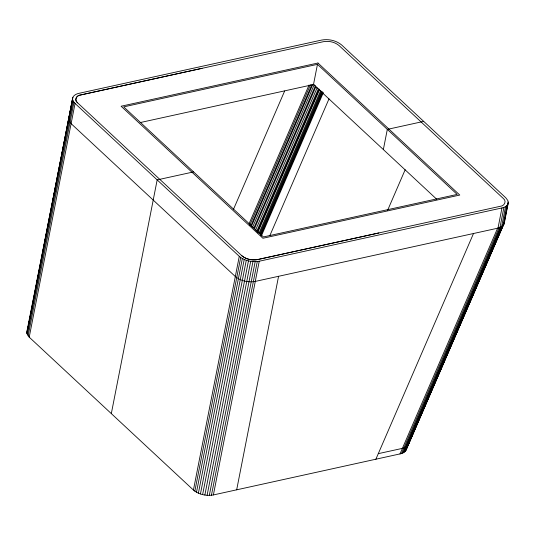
<?xml version="1.0" encoding="UTF-8"?>
<svg xmlns="http://www.w3.org/2000/svg" width="535" height="535" viewBox="0 0 535 535"><rect width="100%" height="100%" fill="white"/><g stroke="black" fill="none" stroke-linecap="round" stroke-linejoin="round"><path stroke-width="0.8" d="M69.343 116.757L68.747 119.947L71.101 123.632L235.32 276.521C240.743 281.076 248.387 282.647 255.275 281.41L498.005 228.131C500.927 227.542 504.639 225.609 504.291 222.119M504.251 223.456L508.21 203.267L507.855 200.558L505.816 197.836L341.597 44.947C336.174 40.399 328.537 38.828 321.642 40.065L78.912 93.337C76.217 93.939 72.934 95.437 72.606 98.54L26.85 333.472L29.211 337.164L193.429 490.053C198.853 494.607 206.49 496.179 213.385 494.942L401.377 453.606L499.015 227.843L502.151 226.245L503.977 223.503M401.384 453.606C403.851 452.864 406.593 450.965 406.46 448.089M72.854 97.383L26.75 332.255M26.85 333.472L72.606 98.54M29.98 317.89L30.301 316.272M31.572 309.798L31.886 308.18M35.852 287.964L36.173 286.345M37.443 279.872L37.758 278.253M43.315 249.945L43.629 248.327M48.705 222.446L49.501 218.4M52.992 200.605L53.306 198.993M54.577 192.52L54.898 190.901M58.863 170.678L59.178 169.067M63.15 148.844L63.464 147.225M64.735 140.752L65.049 139.14M70.607 110.839L70.921 109.227M27.305 334.716L73.155 101.001L72.706 99.757M28.094 335.96L73.95 102.245L73.155 101.001M29.211 337.164L75.06 103.449L73.95 102.245M111.32 413.608L157.17 179.894L193.57 171.909M193.429 490.053L239.279 256.339L75.06 103.449M194.834 491.197L240.69 257.482L239.279 256.339M196.499 492.24L242.355 258.525L240.69 257.482M198.385 493.176L244.234 259.462L242.355 258.525M200.438 493.965L246.287 260.251L244.234 259.462M202.611 494.587L248.461 260.873L246.287 260.251M204.851 495.042L250.701 261.327L255.168 261.662L259.241 261.227L501.97 207.948C504.532 207.346 507.501 206.069 508.21 203.267M207.105 495.31L252.955 261.595M209.312 495.377L255.168 261.662M211.425 495.256L257.275 261.541M213.385 494.942L259.241 261.227M436.807 199.334L313.503 84.53L317.462 64.347L123.712 106.873L263.421 236.938L457.171 194.419L317.462 64.347M236.677 489.826L278.568 276.294M383.354 149.566L387.313 129.383L423.707 121.391M498.005 228.131L501.97 207.948M499.951 227.562L503.91 207.379M501.596 226.786L505.555 206.604M502.88 225.823L506.839 205.641M503.776 224.7L508.25 201.936M408.867 443.241C408.345 446.297 404.988 447.915 402.4 448.37L378.285 453.66M233.554 209.165L284.64 91.037M249.036 223.817L309.083 84.978M249.745 225.121L310.454 84.744M250.868 225.77L311.912 84.63M251.31 226.519L312.681 84.61M252.54 227.348L314.239 84.677M253.777 228.291L315.483 85.613M254.252 229.194L315.958 86.516M255.496 230.304L317.201 87.626M256.68 231.515L318.385 88.837M257.429 231.775L319.134 89.104M257.656 232.765L319.696 89.318M258.933 233.36L320.639 90.682M259.709 233.788L321.415 91.117M260.425 234.25L322.13 91.572M260.752 235.5L322.786 92.06M261.334 236.002L323.374 92.562M269.941 235.413L328.992 98.868M387.634 210.275L405.176 169.709M375.858 459.277L473.502 233.514M399.973 453.988L497.61 228.218L499.015 227.843M402.634 453.132L500.272 227.362M403.544 452.663L501.181 226.9M404.513 452.008L502.151 226.245M406.767 447.387L407.677 445.281M411.549 436.339L412.538 434.039M413.207 432.501L415.193 427.9M418.51 420.229L419.507 417.929M420.169 416.397L421.5 413.328M422.496 411.027L423.158 409.489M425.479 404.119L426.475 401.818M427.799 398.749L428.461 397.217M430.789 391.847L431.785 389.547M432.447 388.015L433.444 385.715M434.768 382.645L435.43 381.107M437.75 375.737L438.747 373.437M439.416 371.905L440.74 368.836M444.719 359.634L445.715 357.333M447.374 353.495L448.37 351.194M451.687 343.523L452.684 341.223M454.342 337.384L455.338 335.084M456.997 331.252L457.993 328.951M461.31 321.274L462.3 318.974M462.969 317.442L464.293 314.373M468.272 305.171L469.269 302.87M469.931 301.332L471.261 298.262M473.582 292.892L474.578 290.592M475.24 289.06L476.237 286.76M477.561 283.69L478.23 282.159M480.55 276.789L481.547 274.488M487.519 260.679L488.508 258.378M494.48 244.569L495.477 242.268M497.135 238.436L498.132 236.129M405.289 451.272L502.933 225.509M406.433 448.858L504.077 223.088M405.784 450.624L503.428 224.854M406.212 449.761L503.522 224.76M27.151 330.831L27.599 330.021M140.103 122.589L313.503 84.53M202.029 68.333L80.665 94.969C76.545 95.083 73.83 100.226 77.649 102.88L241.867 255.77C246.113 259.335 252.092 260.565 257.489 259.595L378.854 232.959M248.461 260.873L250.701 261.327M241.867 255.77C246.12 259.328 252.092 260.558 257.489 259.595L500.218 206.316C504.331 206.196 507.046 201.066 503.228 198.405L339.009 45.515C334.763 41.957 328.791 40.727 323.394 41.69L80.665 94.969C76.545 95.09 73.837 100.219 77.649 102.88M317.964 63.023L121.111 106.231L262.919 238.262L459.772 195.054L317.964 63.023"/></g></svg>
